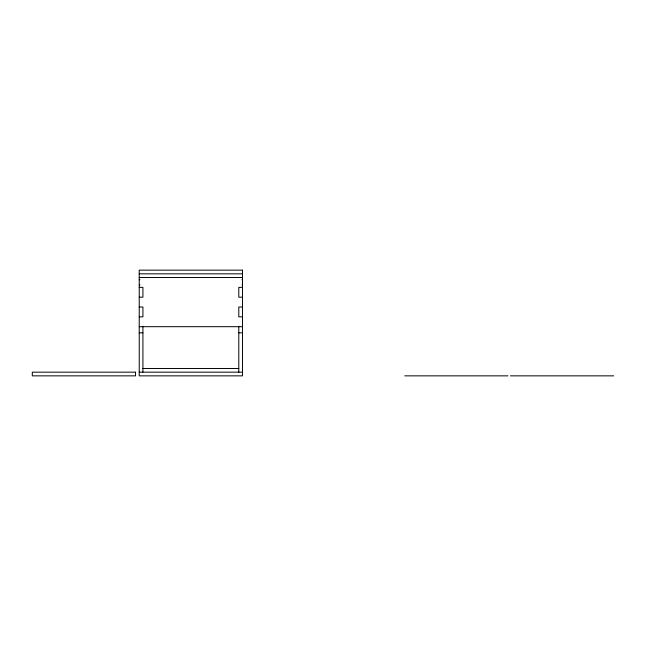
<?xml version="1.0" encoding="UTF-8"?>
<svg xmlns="http://www.w3.org/2000/svg" width="646" height="646" viewBox="0 0 646 646"><rect width="100%" height="100%" fill="white"/><g stroke="black" fill="none" stroke-linecap="round" stroke-linejoin="round"><path stroke-width="0.97" d="M139.229 273.831L242.476 273.831M139.229 277.522L242.476 277.522L242.476 287.357L238.794 287.357L238.794 297.192L242.476 297.192M139.229 279.686L139.924 279.686M242.016 279.686L242.476 279.686M139.229 284.894L139.924 284.894M242.016 284.894L242.476 284.894M139.229 287.357L142.919 287.357L142.919 297.192L139.229 297.192M139.229 307.02L142.919 307.02L142.919 316.855L139.229 316.855M242.476 307.02L238.794 307.02L238.794 316.855L242.476 316.855M139.229 326.69L242.476 326.69M139.229 332.835L142.919 332.835M238.794 332.835L242.476 332.835M142.919 368.478L238.794 368.478M139.229 372.169L242.476 372.169M404.751 375.851L507.998 375.851M510.453 375.851L613.7 375.851M238.794 326.214L238.794 372.169M142.919 326.214L142.919 372.169M242.476 270.149L139.229 270.149L139.229 375.851L242.476 375.851L242.476 270.149M135.547 372.169L32.3 372.169L32.3 375.851L135.547 375.851L135.547 372.169"/></g></svg>
